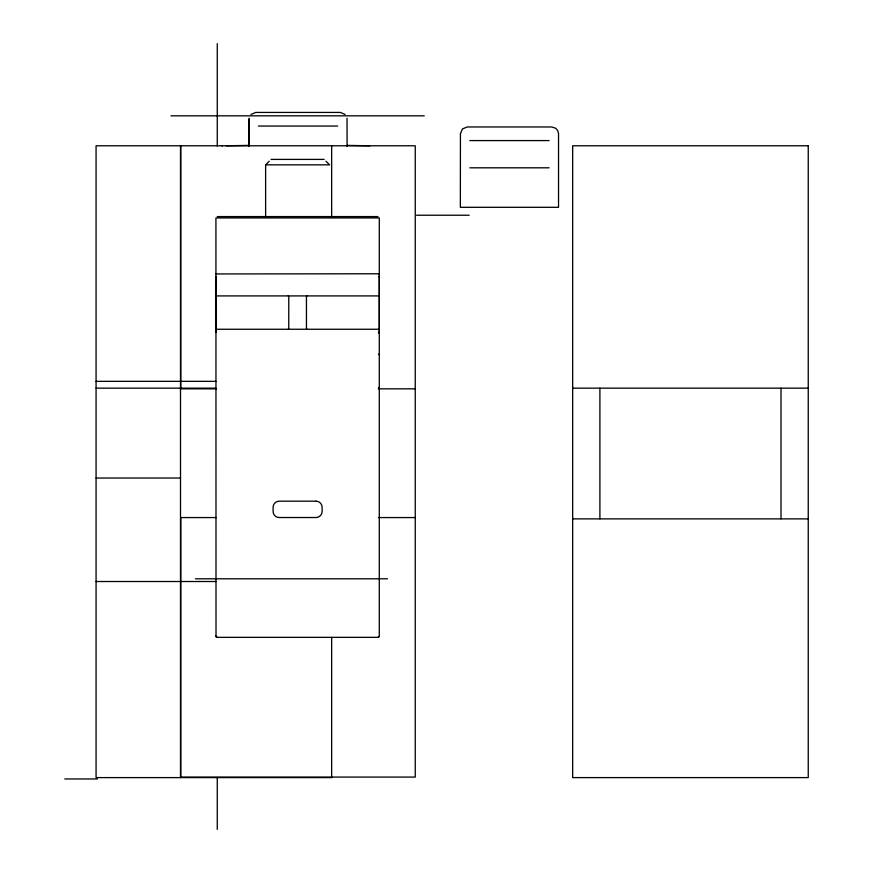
<?xml version="1.0" encoding="UTF-8"?>
<svg xmlns="http://www.w3.org/2000/svg" width="873" height="873" viewBox="0 0 873 873"><rect width="100%" height="100%" fill="white"/><g stroke="black" fill="none" stroke-linecap="round" stroke-linejoin="round"><path stroke-width="1.31" d="M216.078 332.504L216.155 276.501M249.001 119.241L248.969 146.478L249.078 118.182M379.286 636.253L379.286 217.944L215.926 217.944L216.013 636.515L217.268 637.355L377.944 637.355L379.253 636.384M265.621 216.58L265.621 164.844L269.244 161.21M378.566 274.515L379.198 273.882M378.566 333.071L379.198 332.438M250.988 114.428L255.8 112.431L340.295 112.431L345.108 114.428M378.86 329.252L216.351 329.252A2.084 1.473 -0.6 0 1 216.024 328.805M378.806 637.039L377.944 637.355M378.402 388.081L378.86 387.808A2.073 1.473 0 0 0 379.188 387.35M248.816 145.398L226.194 145.78M170.966 115.825L424.245 115.825M258.408 126.05L337.665 126.05M469.838 140.586L549.095 140.586M221.622 145.78L222.309 145.78M271.067 159.399L324.156 159.399M265.621 164.844L329.601 164.844L325.967 161.21M469.838 167.812L549.095 167.812M416.508 215.227L469.183 215.227M217.268 216.58L377.944 216.58M379.308 273.773L216.078 273.947M378.631 276.501L379.286 276.501L379.308 332.329L378.424 332.329M96.074 381.348L215.904 381.348M96.074 388.158L215.904 388.158M572.666 388.158L808.245 388.158M216.373 388.834L180.776 388.834L180.776 145.78M378.38 388.834L415.253 388.834M96.074 478.033L180.504 478.033M216.373 517.569L180.776 517.569L180.776 777.079L415.253 777.079L415.253 145.78L96.074 145.78L96.074 777.603L331.653 777.603L331.653 637.355M378.38 517.569L415.253 517.569M572.666 518.878L808.245 518.878M195.476 578.799L387.481 578.799M96.074 581.516L215.904 581.516M64.755 778.967L97.438 778.967M369.836 145.78L347.214 145.398M217.268 637.355L216.406 637.039M378.402 354.198L378.86 354.471A2.073 1.462 0.1 0 1 379.188 354.929M378.86 295.914L216.351 295.914A2.084 1.473 0.6 0 0 216.024 296.373M216.209 636.854L215.904 635.991M347.018 118.182L347.105 146.478M781.008 388.158L781.008 518.878M599.904 388.158L599.904 518.878M331.653 145.78L331.653 216.58M217.268 43.65L217.268 145.987M217.268 777.516L217.268 829.35M180.504 145.78L180.504 777.603M378.871 295.914A2.073 1.473 -0.6 0 1 379.188 296.373M379.188 328.805A2.073 1.473 0.6 0 1 378.871 329.263M306.969 295.871A1.331 1.222 89.4 0 0 306.445 296.929L306.456 328.248A1.331 1.222 -89.4 0 0 306.969 329.307M288.243 295.871A1.331 1.222 -89.4 0 1 288.767 296.929L288.756 328.248A1.331 1.222 89.4 0 1 288.243 329.307M460.431 133.776L460.355 207.305L558.534 207.305L558.534 133.776L557.792 130.677L555.73 128.266L551.725 126.967L467.23 126.967L462.417 128.953L460.42 133.776M808.245 145.78L572.666 145.78L572.666 777.603L808.245 777.603L808.245 145.78M316.004 501.178L279.207 501.178A6.111 6.111 0 0 0 273.096 507.289L273.096 511.414A6.111 6.111 0 0 0 279.207 517.525L316.004 517.525A6.111 6.111 0 0 0 322.115 511.414L322.115 507.289A6.111 6.111 0 0 0 316.004 501.178"/></g></svg>
